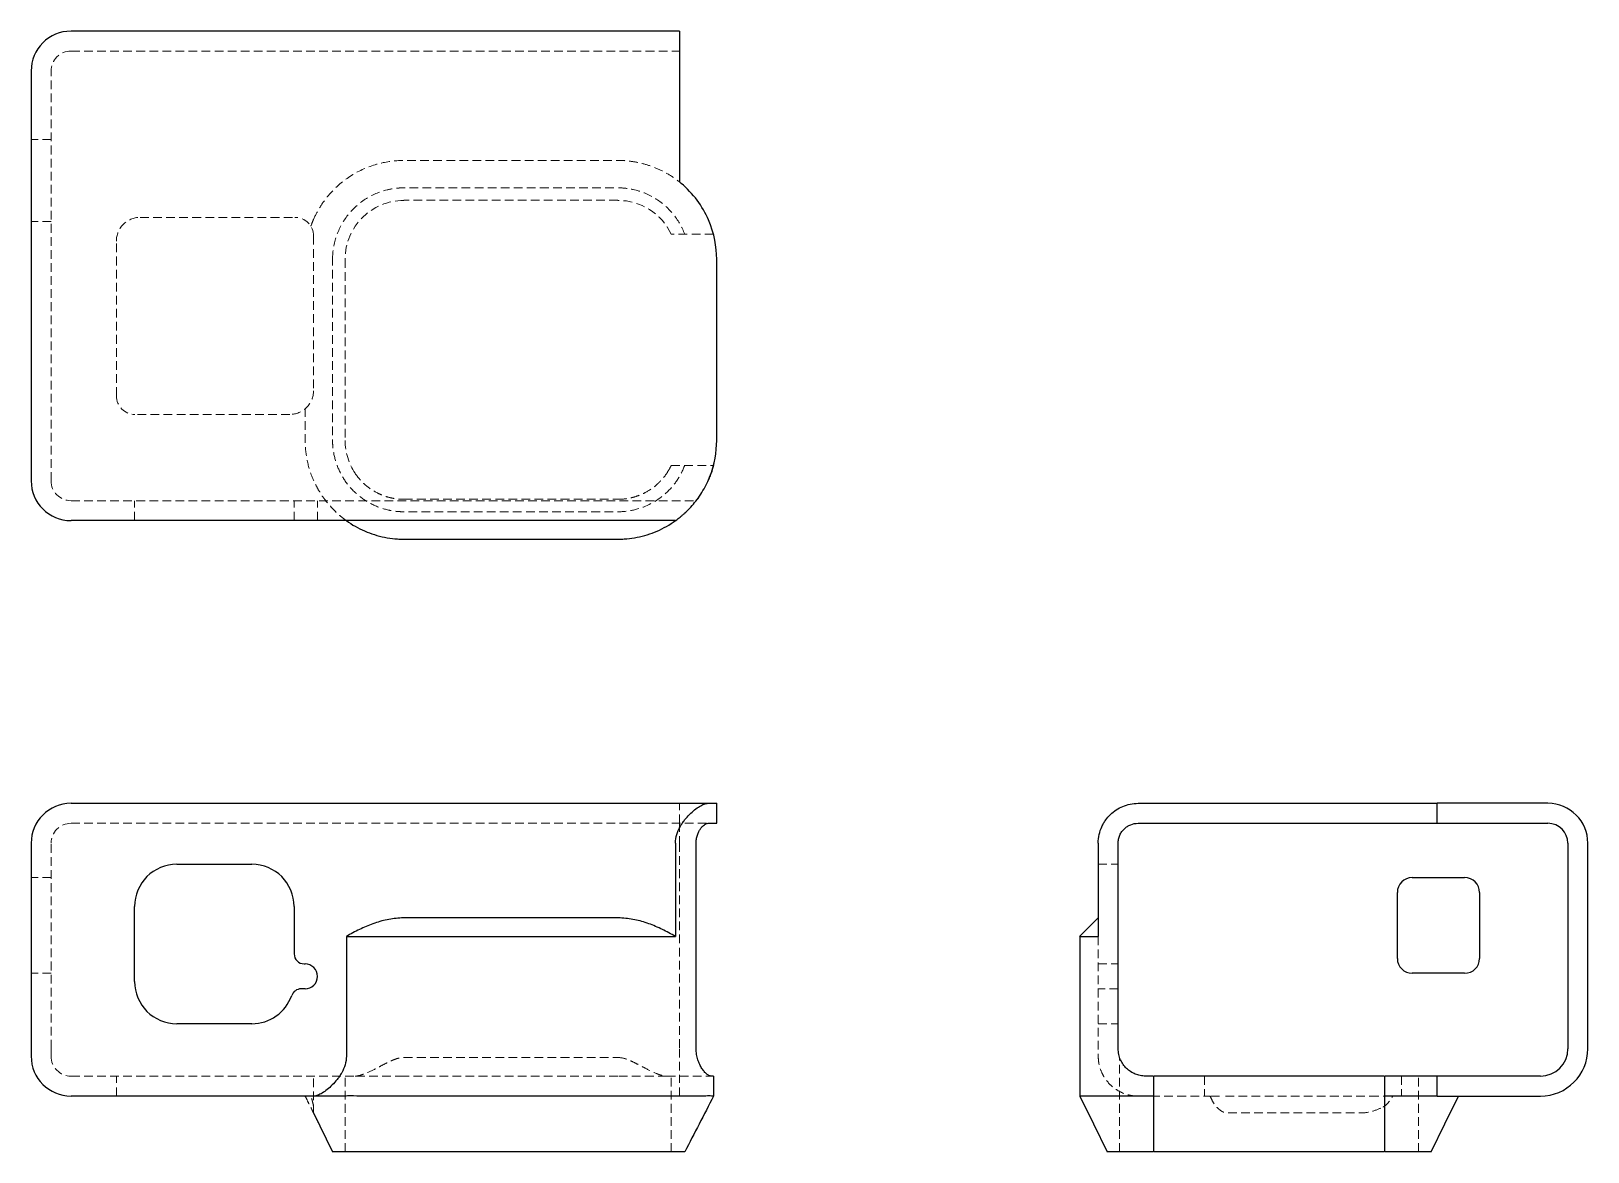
# Model space of a CAD drawing. Header units: millimetres. Extents: x 33 to 260, y 32 to 195.
import ezdxf

# ---------------------------------------------------------------- set-up
doc = ezdxf.new("R2010")
doc.units = ezdxf.units.MM
doc.linetypes.add('HIDDEN', pattern=[1.905, 1.27, -0.635])

msp = doc.modelspace()

# ---------------------------------------------------------------- linework, layer by layer
at = {"color": 7, "linetype": 'Continuous', "lineweight": 25}
for p, q in [((127.56, 195.08), (38.82, 195.08)), ((127.56, 195.08), (127.56, 189.26)), ((33, 189.26), (33, 129.48)), ((127.56, 189.26), (127.56, 173.09)), ((126.98, 123.66), (38.82, 123.66)), ((38.82, 82.42), (131.74, 82.42)), ((133, 79.51), (133, 82.42)), ((238.09, 79.51), (238.09, 82.42)), ((254.26, 82.42), (238.09, 82.42)), ((238.09, 79.51), (254.26, 79.51)), ((33, 76.6), (33, 45.53)), ((126.98, 76.6), (126.98, 63)), ((130, 46.62), (130, 76.6)), ((188.66, 76.6), (188.66, 63)), ((191.57, 46.62), (191.57, 76.6)), ((257.17, 76.6), (257.17, 46.62)), ((260.08, 46.62), (260.08, 76.6)), ((54.27, 73.54), (65.18, 73.54)), ((234.47, 71.59), (242.11, 71.59)), ((232.29, 59.8), (232.29, 69.41)), ((244.29, 69.41), (244.29, 59.8)), ((48.08, 56.44), (48.08, 67.35)), ((71.36, 67.35), (71.36, 60.45)), ((78.99, 63), (78.99, 45.53)), ((185.96, 62.99), (185.96, 39.71)), ((72.82, 58.99), (72.95, 58.99)), ((242.11, 57.62), (234.47, 57.62)), ((72.95, 55.35), (72.38, 55.35)), ((65.18, 50.26), (54.27, 50.26)), ((132.53, 42.62), (132.53, 39.71)), ((196.73, 42.62), (196.73, 39.71)), ((200.36, 42.62), (196.83, 42.62)), ((226.81, 42.62), (200.36, 42.62)), ((230.35, 42.62), (226.81, 42.62)), ((230.45, 39.71), (230.45, 42.62)), ((238.09, 39.71), (238.09, 42.62)), ((253.17, 42.62), (238.09, 42.62)), ((74.23, 39.71), (38.82, 39.71)), ((238.09, 39.71), (253.17, 39.71)), ((74.19, 37.24), (76.97, 31.57)), ((200.36, 31.57), (196.83, 31.57)), ((226.81, 31.57), (200.36, 31.57)), ((230.35, 31.57), (226.81, 31.57))]:
    msp.add_line(p, q, dxfattribs=at)
at = {"color": 7, "linetype": 'HIDDEN', "lineweight": 18}
for p, q in [((38.82, 192.17), (127.56, 192.17)), ((35.91, 129.48), (35.91, 189.26)), ((35.91, 179.29), (33, 179.29)), ((118.6, 170.4), (87.38, 170.4)), ((35.91, 167.29), (33, 167.29)), ((48.89, 167.91), (71.48, 167.91)), ((45.44, 141.86), (45.44, 164.45)), ((74.19, 165.2), (74.19, 142.61)), ((132.53, 165.45), (126.37, 165.45)), ((78.79, 161.81), (78.79, 135.36)), ((70.74, 139.16), (48.15, 139.16)), ((126.37, 131.73), (132.53, 131.73)), ((131.76, 129.53), (131.68, 129.36)), ((38.82, 126.57), (130, 126.57)), ((48.08, 123.66), (48.08, 126.57)), ((71.36, 123.66), (71.36, 126.57)), ((74.77, 123.66), (74.77, 126.57)), ((87.38, 126.78), (118.6, 126.78)), ((127.56, 79.51), (127.56, 82.42)), ((38.82, 79.51), (131.74, 79.51)), ((127.56, 79.51), (127.56, 76.6)), ((35.91, 46.62), (35.91, 76.6)), ((127.56, 76.6), (127.56, 46.62)), ((188.66, 73.54), (191.57, 73.54)), ((35.91, 71.59), (33, 71.59)), ((188.67, 65.7), (188.66, 65.69)), ((188.66, 63), (188.66, 45.53)), ((35.91, 57.62), (33, 57.62)), ((188.66, 58.99), (191.57, 58.99)), ((191.57, 55.35), (188.66, 55.35)), ((188.66, 50.26), (191.57, 50.26)), ((35.91, 45.53), (35.91, 46.62)), ((127.56, 46.62), (127.56, 42.62)), ((87.38, 45.33), (118.6, 45.33)), ((191.78, 31.57), (191.78, 45.33)), ((38.82, 42.62), (80.26, 42.62)), ((45.44, 39.71), (45.44, 42.62)), ((74.19, 37.21), (74.19, 42.62)), ((78.79, 31.57), (78.79, 42.62)), ((87.38, 42.62), (80.26, 42.62)), ((118.6, 42.62), (87.38, 42.62)), ((125.72, 42.62), (118.6, 42.62)), ((125.72, 42.62), (132.18, 42.62)), ((126.37, 31.57), (126.37, 42.62)), ((127.56, 39.71), (127.56, 42.62)), ((132.53, 39.71), (132.53, 42.62)), ((204.16, 42.62), (204.16, 39.71)), ((232.91, 42.62), (232.91, 39.71)), ((235.4, 31.57), (235.4, 42.62)), ((205.07, 39.71), (206.86, 39.71)), ((229.45, 39.71), (206.86, 39.71))]:
    msp.add_line(p, q, dxfattribs=at)
at = {"color": 7, "linetype": 'HIDDEN', "lineweight": 18, "flags": 128}
msp.add_lwpolyline([(74.19, 142.61), (74.19, 142.61)], dxfattribs=at)
at = {"color": 7, "linetype": 'Continuous', "lineweight": 25, "flags": 128}
for points in [[(188.66, 65.69), (187.3, 64.34), (185.94, 62.98)], [(185.96, 39.71), (187.95, 35.67), (189.96, 31.57)], [(237.21, 31.57), (239.23, 35.67), (241.22, 39.71)]]:
    msp.add_lwpolyline(points, dxfattribs=at)
at = {"color": 7, "linetype": 'Continuous', "lineweight": 25}
for centre, radius, start, end in [((38.82, 189.26), 5.82, 90, 180), ((38.82, 129.48), 5.82, 180, 270), ((38.82, 76.6), 5.82, 90, 180), ((254.26, 76.6), 5.82, 0, 90), ((254.26, 76.6), 2.91, 0, 90), ((54.27, 67.35), 6.18, 90, 180), ((65.18, 67.35), 6.18, 0, 90), ((234.47, 69.41), 2.18, 90, 180), ((242.11, 69.41), 2.18, 0, 90), ((72.82, 60.45), 1.45, 180, 270), ((234.47, 59.8), 2.18, 180, 270), ((242.11, 59.8), 2.18, 270, 0), ((72.95, 57.17), 1.82, 270, 90), ((54.27, 56.44), 6.18, 180, 270), ((72.38, 53.9), 1.45, 90, 160.5418), ((65.18, 56.44), 6.18, 270, 340.5418), ((38.82, 45.53), 5.82, 180, 270), ((253.17, 46.62), 6.91, 270, 0), ((253.17, 46.62), 4, 270, 0)]:
    msp.add_arc(centre, radius, start, end, dxfattribs=at)
at = {"color": 7, "linetype": 'HIDDEN', "lineweight": 18}
for centre, radius, start, end in [((38.82, 189.26), 2.91, 90, 180), ((87.38, 161.81), 8.58, 90, 180), ((118.6, 161.81), 8.58, 25.0702, 90), ((71.48, 165.2), 2.71, 0, 90), ((48.15, 141.86), 2.71, 180, 270), ((87.38, 135.36), 8.58, 180, 213.9729), ((118.6, 135.36), 8.58, 326.0271, 334.9298), ((38.82, 129.48), 2.91, 180, 270), ((38.82, 76.6), 2.91, 90, 180), ((38.82, 45.53), 2.91, 180, 270)]:
    msp.add_arc(centre, radius, start, end, dxfattribs=at)
for points, knots in [([(74.19, 167.6), (74.46, 168.22), (74.78, 168.83), (75.51, 170), (75.92, 170.57), (77.28, 172.18), (78.35, 173.12), (80.67, 174.64), (81.92, 175.21), (84.41, 175.97), (85.65, 176.16), (87.09, 176.22), (87.37, 176.22), (87.92, 176.22), (88.76, 176.22), (90.71, 176.22), (94.61, 176.22), (102.41, 176.22), (110.22, 176.22), (116.35, 176.22), (118.02, 176.22), (119.13, 176.22), (119.72, 176.18), (120.91, 176.04), (121.53, 175.93), (122.77, 175.61), (123.39, 175.41), (124.63, 174.91), (125.25, 174.61), (126.44, 173.92), (127.01, 173.52), (127.56, 173.09)], [0, 0, 0, 0, 0.03125, 0.03125, 0.0625, 0.0625, 0.125, 0.125, 0.1875, 0.1875, 0.25, 0.25, 0.265625, 0.265625, 0.28125, 0.3125, 0.375, 0.5, 0.75, 0.8125, 0.84375, 0.84375, 0.875, 0.875, 0.90625, 0.90625, 0.9375, 0.9375, 0.96875, 0.96875, 1, 1, 1, 1]), ([(76.97, 161.81), (76.97, 162.97), (77.17, 164.12), (77.92, 166.3), (78.48, 167.33), (79.91, 169.15), (80.78, 169.94), (82.72, 171.19), (83.79, 171.65), (85.48, 172.06), (86.19, 172.17), (86.91, 172.21), (87.2, 172.21), (87.35, 172.21), (87.78, 172.21), (89.26, 172.21), (93.4, 172.21), (103.46, 172.21), (112.87, 172.21), (117.93, 172.21), (118.52, 172.21), (118.81, 172.22), (119.67, 172.18), (120.25, 172.1), (121.94, 171.73), (123.03, 171.3), (125, 170.09), (125.88, 169.33), (127.35, 167.55), (127.94, 166.53), (128.34, 165.45)], [0, 0, 0, 0, 0.0625, 0.0625, 0.125, 0.125, 0.1875, 0.1875, 0.25, 0.25, 0.28125, 0.289062, 0.289062, 0.296875, 0.296875, 0.3125, 0.375, 0.5, 0.75, 0.765625, 0.765625, 0.78125, 0.78125, 0.8125, 0.8125, 0.875, 0.875, 0.9375, 0.9375, 1, 1, 1, 1]), ([(45.44, 164.45), (45.43, 165.35), (45.79, 166.22), (46.41, 166.86), (47.05, 167.52), (47.95, 167.91), (48.89, 167.91)], [0.0004808, 0.0004808, 0.0004808, 0.0004808, 0.489373, 0.489373, 0.489373, 0.9995191, 0.9995191, 0.9995191, 0.9995191]), ([(128.34, 131.73), (128.06, 130.97), (127.69, 130.24), (126.78, 128.89), (126.25, 128.27), (124.47, 126.62), (123.01, 125.81), (120.67, 125.14), (119.87, 125.01), (118.85, 124.96), (118.65, 124.96), (118.25, 124.96), (117.63, 124.96), (116.99, 124.96), (114.81, 124.96), (112.93, 124.96), (103.14, 124.96), (94.07, 124.96), (87.34, 124.96), (87.13, 124.96), (86.73, 124.98), (86.12, 125.02), (85.52, 125.12), (84.33, 125.38), (83.56, 125.65), (82.1, 126.36), (81.42, 126.8), (80.16, 127.83), (79.59, 128.41), (78.61, 129.7), (78.19, 130.41), (77.54, 131.89), (77.3, 132.67), (77.07, 133.86), (77, 134.47), (76.97, 135.08), (76.97, 135.48), (76.97, 135.69), (76.97, 136.73), (76.97, 144.61), (76.97, 155.33), (76.97, 161.81)], [0, 0, 0, 0, 0.03125, 0.03125, 0.0625, 0.0625, 0.125, 0.125, 0.15625, 0.15625, 0.164062, 0.164062, 0.171875, 0.1875, 0.1875, 0.25, 0.25, 0.5, 0.5, 0.507812, 0.507812, 0.515625, 0.53125, 0.53125, 0.5625, 0.5625, 0.59375, 0.59375, 0.625, 0.625, 0.65625, 0.65625, 0.6875, 0.6875, 0.703125, 0.710937, 0.710937, 0.71875, 0.71875, 0.75, 1, 1, 1, 1]), ([(74.19, 142.61), (74.19, 141.69), (73.82, 140.81), (73.18, 140.17), (72.54, 139.52), (71.65, 139.15), (70.74, 139.16)], [0.00048, 0.00048, 0.00048, 0.00048, 0.5, 0.5, 0.5, 0.99952, 0.99952, 0.99952, 0.99952]), ([(74.23, 129.48), (73.81, 130.4), (73.51, 131.34), (73.11, 133.19), (73, 134.1), (72.97, 135.17), (72.97, 135.38), (72.97, 135.8), (72.97, 136.42), (72.97, 137.89), (72.97, 139.14), (72.97, 139.98)], [0, 0, 0, 0, 0.25, 0.25, 0.5, 0.5, 0.5625, 0.5625, 0.625, 0.75, 1, 1, 1, 1]), ([(78.99, 123.66), (78.99, 123.66), (78.92, 123.71), (78.67, 123.89), (78.5, 124.02), (78.2, 124.26), (78.09, 124.35), (77.87, 124.54), (77.76, 124.64), (77.41, 124.96), (77.17, 125.2), (76.68, 125.72), (76.43, 126), (75.95, 126.6), (75.71, 126.91), (75.24, 127.6), (75.02, 127.95), (74.61, 128.69), (74.41, 129.08), (74.23, 129.48)], [0, 0, 0, 0, 0.125, 0.125, 0.25, 0.25, 0.3125, 0.3125, 0.375, 0.375, 0.5, 0.5, 0.625, 0.625, 0.75, 0.75, 0.875, 0.875, 1, 1, 1, 1]), ([(80.26, 130.57), (80.47, 130.26), (80.69, 129.96), (81.17, 129.42), (81.43, 129.16), (82.23, 128.45), (82.8, 128.07), (83.7, 127.6), (84, 127.46), (84.63, 127.22), (84.94, 127.12), (85.43, 127), (85.6, 126.96), (85.94, 126.9), (86.11, 126.87), (86.64, 126.8), (87, 126.78), (87.38, 126.78)], [0, 0, 0, 0, 0.125, 0.125, 0.25, 0.25, 0.5, 0.5, 0.625, 0.625, 0.75, 0.75, 0.8125, 0.8125, 0.875, 0.875, 1, 1, 1, 1]), ([(118.6, 126.78), (118.98, 126.78), (119.34, 126.8), (119.87, 126.87), (120.04, 126.9), (120.38, 126.96), (120.54, 127), (121.03, 127.12), (121.35, 127.23), (121.97, 127.46), (122.28, 127.6), (123.17, 128.07), (123.74, 128.45), (124.4, 129.04), (124.53, 129.16), (124.79, 129.41), (124.91, 129.55), (125.28, 129.96), (125.51, 130.25), (125.72, 130.57)], [0, 0, 0, 0, 0.125, 0.125, 0.1875, 0.1875, 0.25, 0.25, 0.375, 0.375, 0.5, 0.5, 0.75, 0.75, 0.8125, 0.8125, 0.875, 0.875, 1, 1, 1, 1]), ([(133, 79.51), (133, 79.51), (133, 79.51), (133, 79.51), (133, 79.51), (133, 79.51), (133, 79.51), (132.96, 79.51), (132.81, 79.51), (132.53, 79.51)], [0, 0, 0, 0, 0.5, 0.625, 0.6875, 0.6875, 0.75, 0.75, 1, 1, 1, 1]), ([(188.66, 45.53), (188.66, 45.09), (188.71, 44.66), (188.89, 43.84), (189.02, 43.47), (189.26, 42.94), (189.35, 42.77), (189.54, 42.44), (189.64, 42.29), (189.96, 41.85), (190.2, 41.57), (190.72, 41.08), (191, 40.85), (191.6, 40.46), (191.91, 40.29), (192.6, 40.01), (192.95, 39.9), (193.69, 39.75), (194.08, 39.71), (194.48, 39.71)], [0, 0, 0, 0, 0.125, 0.125, 0.25, 0.25, 0.3125, 0.3125, 0.375, 0.375, 0.5, 0.5, 0.625, 0.625, 0.75, 0.75, 0.875, 0.875, 1, 1, 1, 1]), ([(80.26, 42.62), (80.47, 42.62), (80.69, 42.66), (81.17, 42.78), (81.43, 42.87), (82.23, 43.19), (82.8, 43.47), (83.7, 43.93), (84, 44.09), (84.63, 44.42), (84.94, 44.58), (85.43, 44.81), (85.6, 44.88), (85.94, 45.02), (86.11, 45.09), (86.64, 45.26), (87, 45.33), (87.38, 45.33)], [0, 0, 0, 0, 0.125, 0.125, 0.25, 0.25, 0.5, 0.5, 0.625, 0.625, 0.75, 0.75, 0.8125, 0.8125, 0.875, 0.875, 1, 1, 1, 1]), ([(118.6, 45.33), (118.98, 45.33), (119.34, 45.26), (119.87, 45.09), (120.04, 45.02), (120.38, 44.88), (120.54, 44.81), (121.03, 44.58), (121.35, 44.41), (121.97, 44.09), (122.28, 43.93), (123.17, 43.47), (123.74, 43.19), (124.4, 42.93), (124.53, 42.88), (124.79, 42.79), (124.91, 42.75), (125.28, 42.66), (125.51, 42.62), (125.72, 42.62)], [0, 0, 0, 0, 0.125, 0.125, 0.1875, 0.1875, 0.25, 0.25, 0.375, 0.375, 0.5, 0.5, 0.75, 0.75, 0.8125, 0.8125, 0.875, 0.875, 1, 1, 1, 1]), ([(72.95, 39.77), (73.28, 39.09), (73.95, 37.72), (75.3, 34.98), (76.3, 32.93), (76.97, 31.57)], [0, 0, 0, 0, 0.249855, 0.499574, 1, 1, 1, 1]), ([(72.97, 39.71), (73.11, 39.43), (73.25, 39.15), (73.51, 38.62), (73.63, 38.37), (73.81, 38.01), (73.87, 37.9), (73.97, 37.69), (74.02, 37.59), (74.1, 37.42), (74.13, 37.36), (74.18, 37.26), (74.19, 37.24), (74.19, 37.24)], [0, 0, 0, 0, 0.25, 0.25, 0.5, 0.5, 0.625, 0.625, 0.75, 0.75, 0.875, 0.875, 1, 1, 1, 1]), ([(74.19, 38.11), (74.19, 38.19), (74.17, 38.3), (74.13, 38.55), (74.1, 38.68), (73.99, 39.1), (73.9, 39.4), (73.79, 39.71)], [0, 0, 0, 0, 0.25, 0.25, 0.5, 0.5, 1, 1, 1, 1]), ([(194.48, 39.71), (195.4, 39.71), (196.34, 39.71), (198.19, 39.71), (199.1, 39.71), (200.17, 39.71), (200.38, 39.71), (200.8, 39.71), (201.42, 39.71), (202.89, 39.71), (204.14, 39.71), (204.98, 39.71)], [0, 0, 0, 0, 0.25, 0.25, 0.5, 0.5, 0.5625, 0.5625, 0.625, 0.75, 1, 1, 1, 1]), ([(204.98, 39.71), (205.1, 39.43), (205.23, 39.15), (205.54, 38.62), (205.71, 38.37), (206.03, 38.01), (206.14, 37.9), (206.38, 37.69), (206.52, 37.59), (206.8, 37.42), (206.95, 37.36), (207.27, 37.26), (207.44, 37.24), (207.61, 37.24)], [0, 0, 0, 0, 0.25, 0.25, 0.5, 0.5, 0.625, 0.625, 0.75, 0.75, 0.875, 0.875, 1, 1, 1, 1]), ([(231.5, 39.71), (231.33, 39.71), (230.95, 39.71), (230.25, 39.71), (229.72, 39.71), (229.45, 39.71)], [0, 0, 0, 0, 0.275189, 0.635995, 1, 1, 1, 1]), ([(230.2, 38.11), (230.37, 38.19), (230.51, 38.3), (230.79, 38.55), (230.91, 38.68), (231.25, 39.1), (231.44, 39.4), (231.61, 39.71)], [0, 0, 0, 0, 0.25, 0.25, 0.5, 0.5, 1, 1, 1, 1]), ([(232.6, 39.71), (232.6, 39.71), (233.23, 39.71), (234.46, 39.71), (236.13, 39.71), (237.34, 39.71), (237.89, 39.71), (238.03, 39.71)], [0, 0, 0, 0, 0.000108, 0.295469, 0.596678, 0.9002, 1, 1, 1, 1]), ([(226.81, 37.24), (227.41, 37.24), (227.99, 37.32), (229.12, 37.62), (229.67, 37.84), (230.2, 38.11)], [0, 0, 0, 0, 0.5, 0.5, 1, 1, 1, 1])]:
    msp.add_open_spline(points, degree=3, knots=knots, dxfattribs=at)
at = {"color": 7, "linetype": 'Continuous', "lineweight": 25}
for points, knots in [([(131.74, 129.48), (131.82, 129.65), (131.9, 129.83), (131.97, 130.01), (132.7, 131.84), (133, 133.72), (133, 135.36), (133, 144.18), (133, 153), (133, 161.81), (133, 163.57), (132.66, 165.59), (131.82, 167.53), (130.95, 169.53), (129.56, 171.42), (127.83, 172.87), (127.74, 172.94), (127.65, 173.01), (127.56, 173.09)], [-0.5281636, -0.5281636, -0.5281636, -0.5281636, -0.5256566, -0.5256566, -0.5256566, -0.5, -0.5, -0.5, -0.3625633, -0.3625633, -0.3625633, -0.3351902, -0.3351902, -0.3351902, -0.3071401, -0.3071401, -0.3071401, -0.3057306, -0.3057306, -0.3057306, -0.3057306]), ([(126.98, 123.66), (126.98, 123.66), (127.05, 123.71), (127.3, 123.89), (127.47, 124.02), (127.77, 124.26), (127.87, 124.35), (128.09, 124.54), (128.21, 124.64), (128.56, 124.96), (128.8, 125.19), (129.29, 125.71), (129.54, 125.99), (130.03, 126.59), (130.27, 126.91), (130.73, 127.59), (130.95, 127.95), (131.37, 128.69), (131.56, 129.08), (131.74, 129.48)], [0, 0, 0, 0, 0.125, 0.125, 0.25, 0.25, 0.3125, 0.3125, 0.375, 0.375, 0.5, 0.5, 0.625, 0.625, 0.75, 0.75, 0.875, 0.875, 1, 1, 1, 1]), ([(132.18, 130.57), (132.09, 130.33), (131.96, 129.97), (131.81, 129.64), (131.76, 129.53)], [0, 0, 0, 0, 0.675006, 1, 1, 1, 1]), ([(130.49, 127.24), (130.44, 127.16), (130.31, 126.98), (130.17, 126.79), (130.03, 126.61), (130.01, 126.58), (130, 126.57)], [0, 0, 0, 0, 0.174864, 0.421185, 0.674119, 1, 1, 1, 1]), ([(78.99, 123.66), (79.82, 123.06), (80.71, 122.56), (82.11, 121.95), (82.59, 121.77), (83.57, 121.47), (84.07, 121.34), (85.07, 121.14), (85.57, 121.07), (86.33, 121), (86.59, 120.98), (87.1, 120.96), (87.35, 120.96), (88.63, 120.96), (89.66, 120.96), (94.78, 120.96), (98.88, 120.96), (107.07, 120.96), (111.17, 120.96), (116.29, 120.96), (117.32, 120.96), (118.6, 120.96), (118.86, 120.96), (119.37, 120.98), (119.62, 121), (120.39, 121.07), (120.9, 121.14), (121.89, 121.34), (122.39, 121.46), (123.36, 121.76), (123.83, 121.94), (124.78, 122.34), (125.24, 122.57), (126.13, 123.08), (126.56, 123.36), (126.98, 123.66)], [0, 0, 0, 0, 0.0625, 0.0625, 0.09375, 0.09375, 0.125, 0.125, 0.15625, 0.15625, 0.171875, 0.171875, 0.1875, 0.1875, 0.25, 0.25, 0.5, 0.5, 0.75, 0.75, 0.8125, 0.8125, 0.828125, 0.828125, 0.84375, 0.84375, 0.875, 0.875, 0.90625, 0.90625, 0.9375, 0.9375, 0.96875, 0.96875, 1, 1, 1, 1]), ([(126.98, 76.6), (126.98, 77.04), (127.05, 77.47), (127.3, 78.29), (127.47, 78.66), (127.77, 79.19), (127.87, 79.36), (128.09, 79.69), (128.21, 79.84), (128.56, 80.28), (128.8, 80.55), (129.29, 81.05), (129.54, 81.27), (130.03, 81.66), (130.27, 81.83), (130.73, 82.12), (130.95, 82.23), (131.37, 82.38), (131.56, 82.42), (131.74, 82.42)], [0, 0, 0, 0, 0.125, 0.125, 0.25, 0.25, 0.3125, 0.3125, 0.375, 0.375, 0.5, 0.5, 0.625, 0.625, 0.75, 0.75, 0.875, 0.875, 1, 1, 1, 1]), ([(131.74, 82.42), (131.82, 82.42), (131.9, 82.42), (131.97, 82.42), (132.7, 82.42), (133, 82.42), (133, 82.42), (133, 82.42), (133, 82.42), (133, 82.42)], [-0.5281636, -0.5281636, -0.5281636, -0.5281636, -0.5256566, -0.5256566, -0.5256566, -0.5, -0.5, -0.5, -0.4054507, -0.4054507, -0.4054507, -0.4054507]), ([(188.66, 76.6), (188.66, 77.04), (188.71, 77.47), (188.89, 78.29), (189.02, 78.66), (189.26, 79.19), (189.35, 79.36), (189.54, 79.69), (189.64, 79.84), (189.96, 80.28), (190.19, 80.55), (190.71, 81.05), (190.99, 81.27), (191.59, 81.66), (191.91, 81.83), (192.59, 82.12), (192.95, 82.23), (193.69, 82.38), (194.08, 82.42), (194.48, 82.42)], [0, 0, 0, 0, 0.125, 0.125, 0.25, 0.25, 0.3125, 0.3125, 0.375, 0.375, 0.5, 0.5, 0.625, 0.625, 0.75, 0.75, 0.875, 0.875, 1, 1, 1, 1]), ([(194.48, 82.42), (194.65, 82.42), (194.83, 82.42), (195.01, 82.42), (196.84, 82.42), (198.72, 82.42), (200.36, 82.42), (209.18, 82.42), (218, 82.42), (226.81, 82.42), (228.57, 82.42), (230.59, 82.42), (232.53, 82.42), (234.53, 82.42), (236.42, 82.42), (237.87, 82.42), (237.94, 82.42), (238.01, 82.42), (238.09, 82.42)], [-0.5281636, -0.5281636, -0.5281636, -0.5281636, -0.5256566, -0.5256566, -0.5256566, -0.5, -0.5, -0.5, -0.3625633, -0.3625633, -0.3625633, -0.3351902, -0.3351902, -0.3351902, -0.3071401, -0.3071401, -0.3071401, -0.3057306, -0.3057306, -0.3057306, -0.3057306]), ([(130, 76.6), (130, 76.8), (130.02, 77.01), (130.08, 77.4), (130.13, 77.6), (130.25, 77.96), (130.32, 78.13), (130.47, 78.44), (130.56, 78.58), (130.73, 78.84), (130.83, 78.95), (131.01, 79.15), (131.11, 79.23), (131.39, 79.44), (131.57, 79.51), (131.74, 79.51)], [0, 0, 0, 0, 0.125, 0.125, 0.25, 0.25, 0.375, 0.375, 0.5, 0.5, 0.625, 0.625, 0.75, 0.75, 1, 1, 1, 1]), ([(132.53, 79.51), (132.79, 79.51), (132.93, 79.51), (133.01, 79.51), (133, 79.51), (133, 79.51), (133, 79.51), (133, 79.51), (133, 79.51), (133, 79.51)], [0, 0, 0, 0, 0.125, 0.125, 0.1875, 0.1875, 0.25, 0.5, 1, 1, 1, 1]), ([(191.57, 76.6), (191.57, 76.8), (191.59, 77.01), (191.67, 77.4), (191.74, 77.6), (191.9, 77.96), (191.99, 78.13), (192.21, 78.44), (192.34, 78.58), (192.61, 78.84), (192.75, 78.95), (193.06, 79.15), (193.22, 79.23), (193.74, 79.44), (194.1, 79.51), (194.48, 79.51)], [0, 0, 0, 0, 0.125, 0.125, 0.25, 0.25, 0.375, 0.375, 0.5, 0.5, 0.625, 0.625, 0.75, 0.75, 1, 1, 1, 1]), ([(196.73, 79.51), (197.5, 79.51), (198.64, 79.51), (199.73, 79.51), (200.25, 79.51), (200.43, 79.51), (200.77, 79.51), (202.33, 79.51), (206.66, 79.51), (213.59, 79.51), (220.51, 79.51), (224.84, 79.51), (226.4, 79.51), (226.75, 79.51), (226.92, 79.51), (227.45, 79.51), (228.53, 79.51), (229.68, 79.51), (230.45, 79.51)], [0, 0, 0, 0, 0.0625, 0.09375, 0.09375, 0.109375, 0.109375, 0.125, 0.25, 0.5, 0.75, 0.875, 0.890625, 0.890625, 0.90625, 0.90625, 0.9375, 1, 1, 1, 1]), ([(230.45, 79.51), (231.15, 79.51), (231.85, 79.51), (233.24, 79.51), (233.93, 79.51), (235.9, 79.51), (237.1, 79.51), (238.09, 79.51)], [0, 0, 0, 0, 0.25, 0.25, 0.5, 0.5, 1, 1, 1, 1]), ([(87.05, 65.69), (86.33, 65.67), (85.62, 65.58), (84.58, 65.37), (84.23, 65.28), (83.54, 65.08), (83.2, 64.97), (82.19, 64.61), (81.53, 64.32), (80.24, 63.7), (79.61, 63.36), (78.99, 63)], [0, 0, 0, 0, 0.25, 0.25, 0.375, 0.375, 0.5, 0.5, 0.75, 0.75, 1, 1, 1, 1]), ([(118.92, 65.69), (118.86, 65.69), (118.81, 65.69), (118.69, 65.69), (118.63, 65.69), (118.41, 65.69), (118.26, 65.69), (117.8, 65.69), (117.48, 65.69), (116.48, 65.69), (115.81, 65.69), (113.8, 65.69), (112.47, 65.69), (108.46, 65.69), (105.78, 65.69), (100.44, 65.69), (97.77, 65.69), (93.76, 65.69), (92.42, 65.69), (90.42, 65.69), (89.75, 65.69), (88.91, 65.69), (88.74, 65.69), (88.41, 65.69), (88.24, 65.69), (88, 65.69), (87.91, 65.69), (87.73, 65.69), (87.64, 65.69), (87.5, 65.69), (87.46, 65.69), (87.38, 65.69), (87.34, 65.69), (87.22, 65.69), (87.13, 65.69), (87.05, 65.69)], [0, 0, 0, 0, 0.007812, 0.007812, 0.015625, 0.015625, 0.03125, 0.03125, 0.0625, 0.0625, 0.125, 0.125, 0.25, 0.25, 0.5, 0.5, 0.75, 0.75, 0.875, 0.875, 0.9375, 0.9375, 0.953125, 0.953125, 0.96875, 0.96875, 0.976563, 0.976563, 0.984375, 0.984375, 0.988281, 0.988281, 0.992188, 0.992188, 1, 1, 1, 1]), ([(126.98, 63), (126.36, 63.36), (125.72, 63.7), (124.43, 64.33), (123.77, 64.62), (122.42, 65.1), (121.74, 65.29), (120.7, 65.51), (120.35, 65.57), (119.64, 65.65), (119.28, 65.68), (118.92, 65.69)], [0, 0, 0, 0, 0.25, 0.25, 0.5, 0.5, 0.75, 0.75, 0.875, 0.875, 1, 1, 1, 1]), ([(78.99, 63), (79.82, 63), (80.71, 63), (82.11, 62.99), (82.59, 62.99), (83.57, 63), (84.07, 63), (85.07, 63), (85.57, 63), (86.33, 63), (86.59, 63), (87.1, 63), (87.35, 63), (88.63, 63), (89.66, 62.99), (94.78, 62.99), (98.88, 62.99), (107.07, 62.99), (111.17, 62.99), (116.29, 62.99), (117.32, 62.99), (118.6, 62.99), (118.86, 62.99), (119.37, 63), (119.62, 63), (120.39, 63), (120.9, 63), (121.89, 63), (122.39, 63), (123.36, 63), (123.83, 63), (124.78, 63), (125.24, 63), (126.13, 63), (126.56, 63), (126.98, 63)], [0, 0, 0, 0, 0.0625, 0.0625, 0.09375, 0.09375, 0.125, 0.125, 0.15625, 0.15625, 0.171875, 0.171875, 0.1875, 0.1875, 0.25, 0.25, 0.5, 0.5, 0.75, 0.75, 0.8125, 0.8125, 0.828125, 0.828125, 0.84375, 0.84375, 0.875, 0.875, 0.90625, 0.90625, 0.9375, 0.9375, 0.96875, 0.96875, 1, 1, 1, 1]), ([(185.96, 62.99), (185.96, 62.99), (185.96, 62.99), (185.96, 62.99), (185.96, 62.99), (185.96, 62.99), (185.96, 62.99), (185.96, 62.99), (185.96, 62.99), (185.97, 62.99), (185.98, 63), (186.01, 63), (186.04, 63), (186.13, 63), (186.18, 63), (186.38, 63), (186.56, 63), (186.89, 63), (187.01, 63), (187.28, 63), (187.43, 63), (187.9, 63), (188.26, 63), (188.66, 63)], [0, 0, 0, 0, 0.25, 0.25, 0.375, 0.375, 0.4375, 0.4375, 0.46875, 0.46875, 0.5, 0.5, 0.5625, 0.5625, 0.625, 0.625, 0.75, 0.75, 0.8125, 0.8125, 0.875, 0.875, 1, 1, 1, 1]), ([(78.99, 45.53), (78.99, 45.09), (78.92, 44.66), (78.67, 43.84), (78.5, 43.47), (78.2, 42.94), (78.09, 42.77), (77.87, 42.44), (77.76, 42.29), (77.41, 41.85), (77.17, 41.57), (76.68, 41.08), (76.43, 40.85), (75.95, 40.46), (75.71, 40.29), (75.24, 40.01), (75.02, 39.9), (74.61, 39.75), (74.41, 39.71), (74.23, 39.71)], [0, 0, 0, 0, 0.125, 0.125, 0.25, 0.25, 0.3125, 0.3125, 0.375, 0.375, 0.5, 0.5, 0.625, 0.625, 0.75, 0.75, 0.875, 0.875, 1, 1, 1, 1]), ([(132.18, 42.62), (132.08, 42.62), (131.98, 42.65), (131.77, 42.75), (131.66, 42.82), (131.43, 43.02), (131.31, 43.13), (131.08, 43.41), (130.96, 43.57), (130.73, 43.92), (130.63, 44.11), (130.42, 44.54), (130.33, 44.77), (130.18, 45.26), (130.11, 45.52), (130.02, 46.06), (130, 46.34), (130, 46.62)], [0, 0, 0, 0, 0.125, 0.125, 0.25, 0.25, 0.375, 0.375, 0.5, 0.5, 0.625, 0.625, 0.75, 0.75, 0.875, 0.875, 1, 1, 1, 1]), ([(195.57, 42.62), (195.3, 42.62), (195.04, 42.65), (194.54, 42.75), (194.29, 42.82), (193.82, 43.02), (193.6, 43.13), (193.17, 43.41), (192.97, 43.57), (192.61, 43.92), (192.44, 44.11), (192.14, 44.54), (192.01, 44.77), (191.8, 45.26), (191.71, 45.52), (191.6, 46.06), (191.57, 46.34), (191.57, 46.62)], [0, 0, 0, 0, 0.125, 0.125, 0.25, 0.25, 0.375, 0.375, 0.5, 0.5, 0.625, 0.625, 0.75, 0.75, 0.875, 0.875, 1, 1, 1, 1]), ([(238.09, 42.62), (237.1, 42.62), (235.9, 42.62), (233.93, 42.62), (233.25, 42.62), (231.86, 42.62), (231.15, 42.62), (230.45, 42.62)], [0, 0, 0, 0, 0.5, 0.5, 0.75, 0.75, 1, 1, 1, 1]), ([(132.53, 39.71), (132.36, 39.71), (132.13, 39.72), (131.6, 39.72), (131.28, 39.71), (130.74, 39.71), (130.55, 39.71), (130.15, 39.71), (129.94, 39.71), (129.28, 39.72), (128.81, 39.71), (127.78, 39.7), (127.23, 39.69), (126.08, 39.7), (125.49, 39.71), (124.56, 39.71), (124.24, 39.71), (123.6, 39.71), (123.27, 39.71), (122.27, 39.71), (121.6, 39.71), (120.24, 39.71), (119.55, 39.71), (118.68, 39.71), (118.51, 39.71), (118.16, 39.71), (117.64, 39.71), (115.72, 39.71), (113.98, 39.71), (109.79, 39.71), (107, 39.71), (98.63, 39.71), (93.06, 39.72), (87.13, 39.71), (86.78, 39.71), (86.09, 39.71), (85.75, 39.71), (84.72, 39.71), (84.05, 39.71), (83.04, 39.71), (82.71, 39.71), (82.05, 39.71), (81.73, 39.71), (80.79, 39.71), (80.18, 39.72), (79.31, 39.72), (79.02, 39.72), (78.47, 39.71), (78.19, 39.71), (77.4, 39.71), (76.92, 39.7), (76.02, 39.7), (75.61, 39.71), (74.85, 39.71), (74.52, 39.71), (74.23, 39.71)], [0, 0, 0, 0, 0.03125, 0.03125, 0.0625, 0.0625, 0.078125, 0.078125, 0.09375, 0.09375, 0.125, 0.125, 0.15625, 0.15625, 0.1875, 0.1875, 0.203125, 0.203125, 0.21875, 0.21875, 0.25, 0.25, 0.28125, 0.28125, 0.289062, 0.289062, 0.296875, 0.3125, 0.375, 0.375, 0.5, 0.5, 0.75, 0.75, 0.765625, 0.765625, 0.78125, 0.78125, 0.8125, 0.8125, 0.828125, 0.828125, 0.84375, 0.84375, 0.875, 0.875, 0.890625, 0.890625, 0.90625, 0.90625, 0.9375, 0.9375, 0.96875, 0.96875, 1, 1, 1, 1]), ([(196.73, 39.71), (195.99, 39.71), (194.5, 39.72), (192.44, 39.7), (190.53, 39.72), (188.91, 39.69), (187.8, 39.71), (187.1, 39.71), (186.53, 39.71), (186.16, 39.71), (185.98, 39.71), (185.92, 39.72), (185.94, 39.71), (185.96, 39.71)], [0, 0, 0, 0, 0.087717, 0.177815, 0.26875, 0.36237, 0.45321, 0.499981, 0.546753, 0.637492, 0.68414, 0.730813, 1, 1, 1, 1]), ([(238.09, 39.71), (237.6, 39.71), (237.07, 39.71), (235.93, 39.7), (235.32, 39.7), (234.02, 39.71), (233.34, 39.71), (231.93, 39.72), (231.2, 39.71), (230.45, 39.71)], [0, 0, 0, 0, 0.25, 0.25, 0.5, 0.5, 0.75, 0.75, 1, 1, 1, 1]), ([(128.34, 31.57), (127.92, 31.57), (127.3, 31.57), (125.73, 31.57), (124.79, 31.57), (122.69, 31.57), (121.54, 31.57), (120.05, 31.57), (119.75, 31.57), (119.15, 31.57), (118.85, 31.57), (117.94, 31.57), (117.31, 31.57), (111.49, 31.57), (105.1, 31.57), (96.01, 31.57), (92.33, 31.57), (88.76, 31.57), (87.83, 31.57), (87.37, 31.57), (87.22, 31.57), (86.92, 31.57), (86.77, 31.57), (85.42, 31.57), (84.23, 31.57), (82.02, 31.57), (81.01, 31.57), (79.27, 31.57), (78.55, 31.57), (77.5, 31.57), (77.16, 31.57), (77, 31.57), (76.98, 31.57), (76.97, 31.57), (76.97, 31.57), (76.97, 31.57), (76.97, 31.57), (76.97, 31.57), (76.97, 31.57)], [0, 0, 0, 0, 0.0625, 0.0625, 0.125, 0.125, 0.1875, 0.1875, 0.203125, 0.203125, 0.21875, 0.21875, 0.25, 0.25, 0.5, 0.5, 0.625, 0.65625, 0.671875, 0.671875, 0.679688, 0.679688, 0.6875, 0.6875, 0.75, 0.75, 0.8125, 0.8125, 0.875, 0.875, 0.9375, 0.9375, 0.953125, 0.953125, 0.960938, 0.960938, 0.96875, 1, 1, 1, 1]), ([(196.73, 31.57), (196.13, 31.57), (194.94, 31.57), (193.38, 31.57), (192.05, 31.57), (191.01, 31.57), (190.34, 31.57), (189.99, 31.57), (189.95, 31.57), (189.96, 31.57), (189.96, 31.57), (189.96, 31.57), (189.96, 31.57), (189.96, 31.57), (189.96, 31.57), (189.96, 31.57), (189.96, 31.57), (189.96, 31.57), (189.96, 31.57), (189.96, 31.57)], [0, 0, 0, 0, 0.045193, 0.090384, 0.135577, 0.180769, 0.225961, 0.263638, 0.30138, 0.34079, 0.382322, 0.42567, 0.470528, 0.563554, 0.658955, 0.754286, 0.847102, 0.934958, 1, 1, 1, 1]), ([(237.21, 31.57), (237.22, 31.57), (237.23, 31.57), (237.02, 31.57), (236.51, 31.57), (235.74, 31.57), (234.71, 31.57), (233.47, 31.57), (232.04, 31.57), (230.98, 31.57), (230.45, 31.57)], [0, 0, 0, 0, 0.084315, 0.215128, 0.34594, 0.476751, 0.607564, 0.738375, 0.869187, 1, 1, 1, 1])]:
    msp.add_open_spline(points, degree=3, knots=knots, dxfattribs=at)
at = {"color": 7, "linetype": 'HIDDEN', "lineweight": 18}
for points in [[(73.79, 166.61), (73.91, 166.94), (74.04, 167.27), (74.19, 167.6)], [(207.61, 37.24), (214.01, 37.24), (220.41, 37.24), (226.81, 37.24)]]:
    msp.add_open_spline(points, degree=3, dxfattribs=at)
at = {"color": 7, "linetype": 'Continuous', "lineweight": 25}
for points in [[(132.53, 131.72), (132.43, 131.34), (132.31, 130.95), (132.18, 130.57)], [(131.74, 79.51), (132.08, 79.51), (132.34, 79.51), (132.53, 79.51)], [(194.48, 79.51), (195.22, 79.51), (195.98, 79.51), (196.72, 79.51)], [(132.53, 42.62), (132.43, 42.62), (132.31, 42.62), (132.18, 42.62)], [(196.72, 42.62), (196.34, 42.62), (195.95, 42.62), (195.57, 42.62)], [(132.53, 39.71), (131.15, 36.99), (129.76, 34.27), (128.34, 31.57)], [(196.73, 39.71), (196.73, 36.99), (196.73, 34.27), (196.73, 31.57)], [(230.45, 31.57), (230.45, 34.27), (230.45, 36.99), (230.45, 39.71)]]:
    msp.add_open_spline(points, degree=3, dxfattribs=at)

doc.saveas('drawing.dxf')
